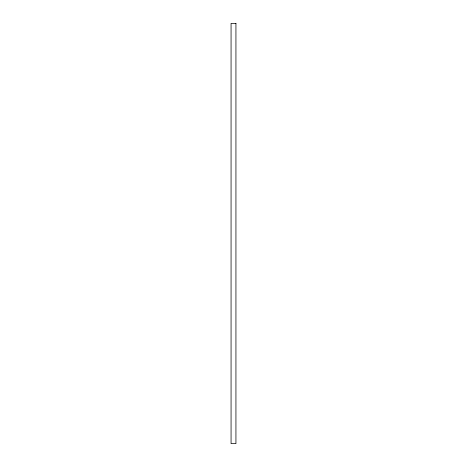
<?xml version="1.0" encoding="UTF-8"?>
<svg xmlns="http://www.w3.org/2000/svg" width="467" height="467" viewBox="0 0 467 467"><rect width="100%" height="100%" fill="white"/><g stroke="black" fill="none" stroke-linecap="round" stroke-linejoin="round"><path stroke-width="0.7" d="M235.934 23.35L231.066 23.35L231.066 443.65L235.934 443.65L235.934 23.35"/></g></svg>
